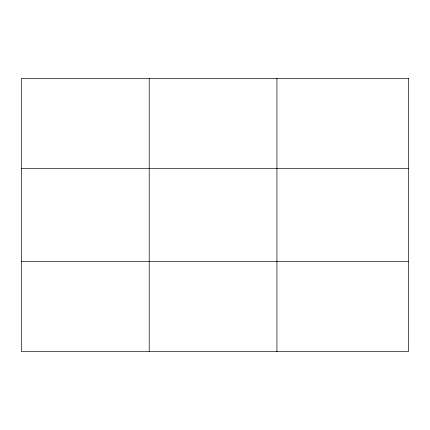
<?xml version="1.0" encoding="UTF-8"?>
<svg xmlns="http://www.w3.org/2000/svg" width="430" height="430" viewBox="0 0 430 430"><rect width="100%" height="100%" fill="white"/><g stroke="black" fill="none" stroke-linecap="round" stroke-linejoin="round"><path stroke-width="0.64" d="M149.21 351.659L149.21 78.341M276.92 351.659L276.92 78.341M21.5 168.533L408.5 168.533M21.5 261.467L408.5 261.467M408.5 78.341L408.5 351.659L21.5 351.659L21.5 78.341L408.5 78.341"/></g></svg>
